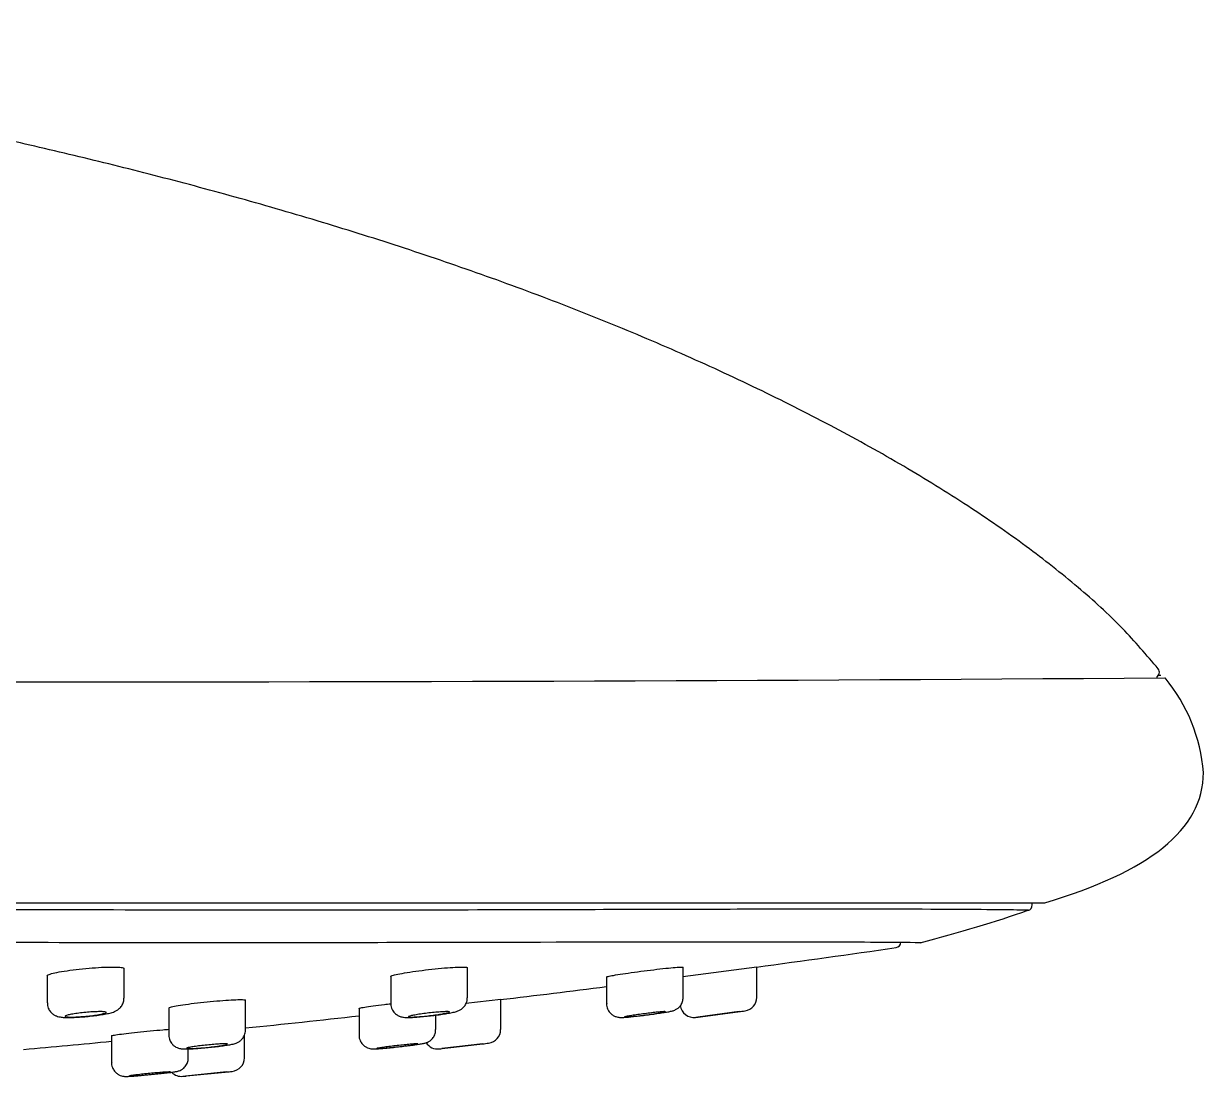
# Model space of a CAD drawing. Header units: millimetres. Extents: x -60 to 7633, y -2614 to 2146.
# Drawn here: x 6911.13 to 6954.18, y -806.09 to -767.69 of the extents above; entities that cross this region are included whole.
import ezdxf

# ---------------------------------------------------------------- set-up
doc = ezdxf.new("R2010")
doc.units = ezdxf.units.MM
doc.layers.get('0').update_dxf_attribs({"color": 250})

msp = doc.modelspace()

# ---------------------------------------------------------------- linework, layer by layer
at = {"linetype": 'Continuous'}
for p, q in [((6947.935, -799.839), (6947.935, -799.763)), ((6911.99, -802.408), (6911.99, -803.405)), ((6914.79, -803.239), (6914.79, -802.15)), ((6924.521, -802.439), (6924.521, -803.424)), ((6927.321, -803.22), (6927.321, -802.124)), ((6932.398, -802.46), (6932.398, -803.436)), ((6937.885, -802.1), (6935.18, -802.459)), ((6935.198, -803.209), (6935.198, -802.105)), ((6937.885, -803.205), (6937.885, -802.1)), ((6919.223, -804.395), (6919.223, -803.309)), ((6928.535, -803.288), (6927.266, -803.436)), ((6928.535, -804.382), (6928.535, -803.288)), ((6916.423, -803.588), (6916.423, -804.575)), ((6923.367, -803.605), (6923.367, -804.585)), ((6932.398, -803.436), (6932.398, -803.436)), ((6935.65, -803.937), (6937.451, -803.698)), ((6937.235, -803.727), (6935.735, -803.926)), ((6926.167, -804.385), (6926.167, -803.855)), ((6914.335, -804.6), (6914.335, -805.586)), ((6919.185, -805.41), (6919.185, -804.586)), ((6926.292, -805.086), (6928.093, -804.877)), ((6927.885, -804.901), (6926.385, -805.076)), ((6917.135, -805.413), (6917.135, -805.088)), ((6914.335, -805.586), (6914.335, -805.586)), ((6916.934, -806.087), (6918.735, -805.906)), ((6918.535, -805.927), (6917.035, -806.077))]:
    msp.add_line(p, q, dxfattribs=at)
for centre, radius, start, end in [((6952.372, -791.35), 0.2, 297.4683, 37.8429), ((6910.287, 5152.818), 5944.521, 269.4925089, 270.4095), ((6951.284, -5734.42), 4942.947, 89.98446, 89.985499), ((6948.108, -795.458), 6.086, 4.2444, 39.8763), ((6947.735, -799.839), 0.2, 281.9092, 0.3623), ((6942.935, -801.194), 0.2, 278.1843, 360), ((6857.635, -208.104), 599.393, 277.692638, 278.18433), ((6857.635, -208.104), 599.393, 276.791518, 277.165261), ((6937.385, -803.203), 0.5, 277.5403, 359.6094), ((6935.585, -803.441), 0.5, 187.6577, 277.5373), ((6857.635, -207.518), 601.5, 277.603708, 277.624824), ((6857.635, -208.104), 599.393, 275.897663, 276.295952), ((6925.192, -801.709), 2.231, 271.5023, 273.2475), ((6857.635, -207.518), 601.5, 277.453491, 277.461409), ((6928.035, -804.38), 0.5, 276.6416, 359.5983), ((6857.635, -208.104), 599.393, 275.120043, 275.428096), ((6923.96, -802.602), 2.481, 273.6559, 275.0562), ((6926.235, -804.59), 0.5, 213.1595, 276.6394), ((6857.635, -207.518), 601.5, 276.555328, 276.564038), ((6857.635, -207.518), 601.5, 276.706055, 276.726703), ((6917.136, -803.722), 1.365, 270.7366, 273.1203), ((6918.685, -805.409), 0.5, 275.7448, 359.5819), ((6916.885, -805.59), 0.5, 224.9644, 275.7431), ((6857.635, -207.518), 601.5, 275.810068, 275.829679), ((6914.82, -801.795), 4.293, 273.3811, 274.3494), ((6857.635, -207.518), 601.5, 275.658927, 275.668293)]:
    msp.add_arc(centre, radius, start, end, dxfattribs=at)
for points, knots in [([(6952.53, -791.227), (6952.106, -790.725), (6951.204, -789.663), (6949.567, -788.191), (6947.679, -786.703), (6945.548, -785.236), (6943.215, -783.798), (6940.709, -782.403), (6938.058, -781.062), (6935.29, -779.782), (6932.431, -778.572), (6929.504, -777.434), (6926.532, -776.374), (6923.537, -775.393), (6920.54, -774.488), (6917.562, -773.657), (6914.623, -772.897), (6911.74, -772.204), (6908.927, -771.574), (6906.198, -771.005), (6903.565, -770.491), (6901.039, -770.031), (6898.629, -769.619), (6896.342, -769.254), (6894.187, -768.93), (6892.168, -768.645), (6890.292, -768.395), (6888.562, -768.178), (6886.983, -767.991), (6885.556, -767.83), (6884.657, -767.734), (6884.233, -767.69)], [0, 0, 0, 0, 0.02681, 0.056787, 0.089601, 0.124886, 0.162269, 0.201387, 0.241893, 0.283459, 0.325779, 0.368568, 0.411563, 0.454513, 0.497167, 0.539282, 0.580636, 0.621031, 0.660288, 0.698248, 0.734771, 0.76973, 0.803018, 0.834538, 0.864207, 0.891955, 0.917718, 0.941446, 0.963092, 0.982621, 1, 1, 1, 1]), ([(6857.635, -799.762), (6863.628, -799.762), (6869.558, -799.762), (6881.295, -799.762), (6886.985, -799.762), (6895.17, -799.762), (6897.845, -799.762), (6903.086, -799.762), (6905.665, -799.762), (6913.089, -799.762), (6917.653, -799.762), (6926.024, -799.762), (6929.854, -799.762), (6936.427, -799.762), (6939.213, -799.762), (6942.629, -799.762), (6943.641, -799.762), (6945.363, -799.762), (6946.08, -799.762), (6947.804, -799.763), (6948.392, -799.763), (6948.392, -799.762)], [0, 0, 0, 0, 0.125, 0.125, 0.25, 0.25, 0.3125, 0.3125, 0.375, 0.375, 0.5, 0.5, 0.625, 0.625, 0.75, 0.75, 0.8125, 0.8125, 0.875, 0.875, 1, 1, 1, 1]), ([(6947.801, -800.028), (6947.8, -800.028), (6947.657, -800.025), (6947.082, -800.017), (6946.646, -800.012), (6944.908, -799.998), (6943.196, -799.991), (6939.825, -799.991), (6938.566, -799.993), (6935.77, -799.999), (6934.237, -800.003), (6929.32, -800.017), (6925.596, -800.028), (6919.339, -800.028), (6917.127, -800.025), (6912.546, -800.017), (6910.178, -800.012), (6902.849, -799.999), (6897.666, -799.991), (6886.682, -799.991), (6881.024, -799.999), (6872.384, -800.012), (6869.475, -800.017), (6863.593, -800.025), (6860.613, -800.028), (6857.635, -800.028)], [0.7500279, 0.7500279, 0.7500279, 0.7500279, 0.765625, 0.765625, 0.78125, 0.78125, 0.8125, 0.8125, 0.828125, 0.828125, 0.84375, 0.84375, 0.875, 0.875, 0.890625, 0.890625, 0.90625, 0.90625, 0.9375, 0.9375, 0.96875, 0.96875, 0.984375, 0.984375, 1, 1, 1, 1]), ([(6857.635, -801.205), (6860.484, -801.205), (6863.321, -801.203), (6868.971, -801.197), (6871.795, -801.193), (6880.146, -801.183), (6885.524, -801.178), (6893.317, -801.178), (6895.868, -801.18), (6900.875, -801.184), (6903.317, -801.187), (6910.345, -801.197), (6914.684, -801.205), (6920.672, -801.205), (6922.59, -801.203), (6926.179, -801.197), (6927.854, -801.193), (6932.53, -801.183), (6935.183, -801.178), (6939.529, -801.178), (6941.155, -801.184), (6942.791, -801.193), (6943.202, -801.197), (6943.748, -801.203), (6943.885, -801.205), (6943.886, -801.205)], [0, 0, 0, 0, 0.015625, 0.015625, 0.03125, 0.03125, 0.0625, 0.0625, 0.078125, 0.078125, 0.09375, 0.09375, 0.125, 0.125, 0.140625, 0.140625, 0.15625, 0.15625, 0.1875, 0.1875, 0.21875, 0.21875, 0.234375, 0.234375, 0.2497559, 0.2497559, 0.2497559, 0.2497559]), ([(6911.99, -802.417), (6911.99, -802.407), (6912.001, -802.397), (6912.023, -802.385), (6912.057, -802.368), (6912.118, -802.348), (6912.201, -802.328), (6912.284, -802.308), (6912.391, -802.286), (6912.514, -802.265), (6912.637, -802.245), (6912.779, -802.224), (6912.929, -802.205), (6913.078, -802.186), (6913.239, -802.168), (6913.397, -802.154), (6913.554, -802.139), (6913.714, -802.127), (6913.863, -802.118), (6914.01, -802.109), (6914.15, -802.103), (6914.272, -802.101), (6914.393, -802.099), (6914.499, -802.1), (6914.581, -802.105), (6914.662, -802.109), (6914.722, -802.118), (6914.756, -802.129), (6914.779, -802.136), (6914.79, -802.145), (6914.79, -802.154)], [0.1245943, 0.1245943, 0.1245943, 0.1245943, 0.1595404, 0.1595404, 0.1595404, 0.2132973, 0.2132973, 0.2132973, 0.2674799, 0.2674799, 0.2674799, 0.3218828, 0.3218828, 0.3218828, 0.3761984, 0.3761984, 0.3761984, 0.430155, 0.430155, 0.430155, 0.4836425, 0.4836425, 0.4836425, 0.5367608, 0.5367608, 0.5367608, 0.5897689, 0.5897689, 0.5897689, 0.6248649, 0.6248649, 0.6248649, 0.6248649]), ([(6924.521, -802.447), (6924.521, -802.44), (6924.531, -802.432), (6924.551, -802.424), (6924.583, -802.41), (6924.642, -802.393), (6924.722, -802.375), (6924.803, -802.357), (6924.908, -802.337), (6925.029, -802.317), (6925.15, -802.296), (6925.291, -802.274), (6925.439, -802.254), (6925.587, -802.233), (6925.747, -802.213), (6925.906, -802.194), (6926.064, -802.176), (6926.224, -802.159), (6926.374, -802.146), (6926.523, -802.132), (6926.665, -802.121), (6926.789, -802.113), (6926.911, -802.105), (6927.019, -802.101), (6927.103, -802.1), (6927.186, -802.099), (6927.248, -802.102), (6927.284, -802.108), (6927.308, -802.112), (6927.321, -802.118), (6927.321, -802.125)], [0.1260371, 0.1260371, 0.1260371, 0.1260371, 0.1591305, 0.1591305, 0.1591305, 0.2125178, 0.2125178, 0.2125178, 0.2663615, 0.2663615, 0.2663615, 0.3206056, 0.3206056, 0.3206056, 0.3750169, 0.3750169, 0.3750169, 0.4292835, 0.4292835, 0.4292835, 0.4831557, 0.4831557, 0.4831557, 0.5365617, 0.5365617, 0.5365617, 0.5896374, 0.5896374, 0.5896374, 0.6263065, 0.6263065, 0.6263065, 0.6263065]), ([(6932.398, -802.465), (6932.398, -802.462), (6932.407, -802.457), (6932.426, -802.452), (6932.457, -802.443), (6932.515, -802.43), (6932.594, -802.415), (6932.673, -802.401), (6932.777, -802.383), (6932.896, -802.364), (6933.016, -802.346), (6933.155, -802.325), (6933.301, -802.304), (6933.449, -802.283), (6933.608, -802.262), (6933.766, -802.242), (6933.924, -802.221), (6934.085, -802.201), (6934.235, -802.184), (6934.385, -802.166), (6934.529, -802.151), (6934.654, -802.138), (6934.778, -802.125), (6934.888, -802.115), (6934.974, -802.109), (6935.058, -802.102), (6935.122, -802.099), (6935.159, -802.1), (6935.185, -802.1), (6935.198, -802.102), (6935.198, -802.106)], [0.1273492, 0.1273492, 0.1273492, 0.1273492, 0.1592899, 0.1592899, 0.1592899, 0.2124034, 0.2124034, 0.2124034, 0.2658751, 0.2658751, 0.2658751, 0.3198084, 0.3198084, 0.3198084, 0.3741082, 0.3741082, 0.3741082, 0.4285161, 0.4285161, 0.4285161, 0.4827212, 0.4827212, 0.4827212, 0.5365014, 0.5365014, 0.5365014, 0.5898265, 0.5898265, 0.5898265, 0.6276181, 0.6276181, 0.6276181, 0.6276181]), ([(6912.748, -803.941), (6912.787, -803.941), (6912.886, -803.94), (6913.093, -803.931), (6913.353, -803.913), (6913.616, -803.887), (6913.866, -803.855), (6914.092, -803.82), (6914.283, -803.78), (6914.413, -803.744), (6914.541, -803.683), (6914.648, -803.6), (6914.735, -803.483), (6914.787, -803.352), (6914.784, -803.272), (6914.782, -803.239)], [0, 0, 0, 0, 0.050071, 0.15134, 0.247981, 0.343631, 0.440078, 0.537369, 0.638777, 0.743056, 0.79926, 0.850067, 0.904858, 0.966714, 1, 1, 1, 1]), ([(6916.424, -803.593), (6916.424, -803.587), (6916.435, -803.58), (6916.456, -803.572), (6916.49, -803.56), (6916.55, -803.545), (6916.632, -803.529), (6916.714, -803.513), (6916.82, -803.495), (6916.942, -803.477), (6917.064, -803.459), (6917.205, -803.44), (6917.353, -803.422), (6917.502, -803.404), (6917.662, -803.386), (6917.82, -803.37), (6917.978, -803.354), (6918.138, -803.34), (6918.287, -803.328), (6918.435, -803.316), (6918.576, -803.306), (6918.699, -803.299), (6918.821, -803.293), (6918.928, -803.289), (6919.011, -803.288), (6919.094, -803.288), (6919.155, -803.29), (6919.189, -803.296), (6919.212, -803.299), (6919.223, -803.304), (6919.223, -803.31)], [0.1250707, 0.1250707, 0.1250707, 0.1250707, 0.1595768, 0.1595768, 0.1595768, 0.2130429, 0.2130429, 0.2130429, 0.2668645, 0.2668645, 0.2668645, 0.3209932, 0.3209932, 0.3209932, 0.3752452, 0.3752452, 0.3752452, 0.4293792, 0.4293792, 0.4293792, 0.4832049, 0.4832049, 0.4832049, 0.5366703, 0.5366703, 0.5366703, 0.5898833, 0.5898833, 0.5898833, 0.6253438, 0.6253438, 0.6253438, 0.6253438]), ([(6925.318, -803.936), (6925.355, -803.934), (6925.452, -803.929), (6925.655, -803.912), (6925.909, -803.887), (6926.168, -803.856), (6926.413, -803.822), (6926.632, -803.787), (6926.819, -803.749), (6926.931, -803.722), (6927.053, -803.67), (6927.151, -803.603), (6927.242, -803.502), (6927.309, -803.368), (6927.314, -803.274), (6927.316, -803.222)], [0, 0, 0, 0, 0.049572, 0.1485, 0.244506, 0.340106, 0.436348, 0.533174, 0.633076, 0.745863, 0.791397, 0.837345, 0.88835, 0.946804, 1, 1, 1, 1]), ([(6933.23, -803.921), (6933.266, -803.917), (6933.36, -803.908), (6933.557, -803.886), (6933.806, -803.856), (6934.06, -803.823), (6934.3, -803.789), (6934.51, -803.757), (6934.681, -803.728), (6934.771, -803.71), (6934.851, -803.687), (6934.928, -803.655), (6935.021, -803.596), (6935.112, -803.499), (6935.183, -803.363), (6935.192, -803.267), (6935.195, -803.211)], [0, 0, 0, 0, 0.048644, 0.144393, 0.238827, 0.333317, 0.428197, 0.523205, 0.619788, 0.722756, 0.760735, 0.791784, 0.834817, 0.885598, 0.942614, 1, 1, 1, 1]), ([(6911.997, -803.405), (6911.995, -803.426), (6911.987, -803.502), (6912.035, -803.634), (6912.123, -803.759), (6912.225, -803.841), (6912.325, -803.889), (6912.418, -803.917), (6912.52, -803.933), (6912.628, -803.94), (6912.712, -803.941), (6912.748, -803.941)], [0, 0, 0, 0, 0.046464, 0.191951, 0.30981, 0.412855, 0.505974, 0.596862, 0.711437, 0.892384, 1, 1, 1, 1]), ([(6912.86, -803.926), (6912.801, -803.926), (6912.751, -803.924), (6912.715, -803.92), (6912.679, -803.917), (6912.655, -803.911), (6912.645, -803.904), (6912.635, -803.897), (6912.64, -803.889), (6912.658, -803.88), (6912.676, -803.87), (6912.709, -803.86), (6912.753, -803.849), (6912.797, -803.838), (6912.855, -803.827), (6912.921, -803.816), (6912.987, -803.805), (6913.063, -803.794), (6913.143, -803.783), (6913.223, -803.773), (6913.309, -803.764), (6913.394, -803.756), (6913.478, -803.748), (6913.564, -803.742), (6913.643, -803.737), (6913.722, -803.732), (6913.797, -803.729), (6913.863, -803.728), (6913.927, -803.727), (6913.984, -803.727), (6914.028, -803.73), (6914.072, -803.733), (6914.104, -803.737), (6914.122, -803.743), (6914.14, -803.749), (6914.145, -803.756), (6914.135, -803.765), (6914.126, -803.774), (6914.102, -803.784), (6914.065, -803.794), (6914.029, -803.804), (6913.978, -803.816), (6913.919, -803.827), (6913.859, -803.838), (6913.787, -803.849), (6913.711, -803.86), (6913.634, -803.87), (6913.55, -803.881), (6913.466, -803.889), (6913.382, -803.898), (6913.295, -803.905), (6913.213, -803.911), (6913.131, -803.917), (6913.052, -803.921), (6912.981, -803.924), (6912.938, -803.925), (6912.897, -803.926), (6912.86, -803.926)], [0, 0, 0, 0, 0.053125, 0.053125, 0.053125, 0.106237, 0.106237, 0.106237, 0.159551, 0.159551, 0.159551, 0.213308, 0.213308, 0.213308, 0.267487, 0.267487, 0.267487, 0.321885, 0.321885, 0.321885, 0.376196, 0.376196, 0.376196, 0.430151, 0.430151, 0.430151, 0.48364, 0.48364, 0.48364, 0.536763, 0.536763, 0.536763, 0.589776, 0.589776, 0.589776, 0.64298, 0.64298, 0.64298, 0.696591, 0.696591, 0.696591, 0.750653, 0.750653, 0.750653, 0.805013, 0.805013, 0.805013, 0.859384, 0.859384, 0.859384, 0.91347, 0.91347, 0.91347, 0.967103, 0.967103, 0.967103, 1, 1, 1, 1]), ([(6923.367, -803.61), (6923.367, -803.606), (6923.377, -803.602), (6923.399, -803.597), (6923.432, -803.589), (6923.492, -803.577), (6923.573, -803.564), (6923.655, -803.551), (6923.76, -803.535), (6923.881, -803.519), (6924.003, -803.502), (6924.143, -803.484), (6924.29, -803.466), (6924.365, -803.456), (6924.442, -803.447), (6924.52, -803.438)], [0.1254271, 0.1254271, 0.1254271, 0.1254271, 0.1596819, 0.1596819, 0.1596819, 0.2129357, 0.2129357, 0.2129357, 0.2664743, 0.2664743, 0.2664743, 0.3203713, 0.3203713, 0.3203713, 0.3475221, 0.3475221, 0.3475221, 0.3475221]), ([(6924.526, -803.423), (6924.524, -803.438), (6924.516, -803.51), (6924.56, -803.64), (6924.647, -803.769), (6924.748, -803.852), (6924.846, -803.901), (6924.932, -803.925), (6925.008, -803.936), (6925.103, -803.942), (6925.187, -803.941), (6925.25, -803.939)], [0, 0, 0, 0, 0.033628, 0.186553, 0.307791, 0.411397, 0.503267, 0.58451, 0.662294, 0.781681, 1, 1, 1, 1]), ([(6925.393, -803.922), (6925.334, -803.925), (6925.284, -803.926), (6925.247, -803.925), (6925.211, -803.925), (6925.186, -803.922), (6925.176, -803.918), (6925.166, -803.913), (6925.17, -803.907), (6925.188, -803.9), (6925.205, -803.893), (6925.237, -803.884), (6925.281, -803.874), (6925.324, -803.864), (6925.381, -803.853), (6925.446, -803.843), (6925.511, -803.832), (6925.587, -803.82), (6925.666, -803.809), (6925.746, -803.798), (6925.832, -803.787), (6925.917, -803.777), (6926.001, -803.768), (6926.087, -803.759), (6926.167, -803.751), (6926.247, -803.744), (6926.323, -803.738), (6926.389, -803.734), (6926.454, -803.73), (6926.512, -803.728), (6926.556, -803.727), (6926.6, -803.727), (6926.633, -803.729), (6926.652, -803.732), (6926.67, -803.735), (6926.675, -803.74), (6926.666, -803.747), (6926.657, -803.753), (6926.634, -803.761), (6926.598, -803.77), (6926.562, -803.779), (6926.513, -803.79), (6926.454, -803.8), (6926.395, -803.811), (6926.324, -803.823), (6926.249, -803.834), (6926.172, -803.845), (6926.089, -803.856), (6926.005, -803.866), (6925.92, -803.876), (6925.833, -803.886), (6925.751, -803.894), (6925.668, -803.902), (6925.588, -803.909), (6925.517, -803.915), (6925.472, -803.918), (6925.431, -803.92), (6925.393, -803.922)], [0, 0, 0, 0, 0.053036, 0.053036, 0.053036, 0.10607, 0.10607, 0.10607, 0.159147, 0.159147, 0.159147, 0.212542, 0.212542, 0.212542, 0.266392, 0.266392, 0.266392, 0.320637, 0.320637, 0.320637, 0.375044, 0.375044, 0.375044, 0.429302, 0.429302, 0.429302, 0.483166, 0.483166, 0.483166, 0.536567, 0.536567, 0.536567, 0.589644, 0.589644, 0.589644, 0.642673, 0.642673, 0.642673, 0.695946, 0.695946, 0.695946, 0.749651, 0.749651, 0.749651, 0.803791, 0.803791, 0.803791, 0.858179, 0.858179, 0.858179, 0.912515, 0.912515, 0.912515, 0.966519, 0.966519, 0.966519, 1, 1, 1, 1]), ([(6932.405, -803.436), (6932.403, -803.457), (6932.395, -803.533), (6932.444, -803.665), (6932.532, -803.788), (6932.632, -803.866), (6932.727, -803.911), (6932.809, -803.932), (6932.869, -803.939), (6932.919, -803.941), (6932.985, -803.94), (6933.082, -803.934), (6933.18, -803.926), (6933.23, -803.921)], [0, 0, 0, 0, 0.041237, 0.172696, 0.276541, 0.364345, 0.439843, 0.50299, 0.552367, 0.601472, 0.684235, 0.865054, 1, 1, 1, 1]), ([(6933.272, -803.912), (6933.213, -803.918), (6933.162, -803.922), (6933.126, -803.924), (6933.089, -803.926), (6933.064, -803.926), (6933.054, -803.925), (6933.043, -803.923), (6933.047, -803.92), (6933.065, -803.915), (6933.082, -803.91), (6933.114, -803.903), (6933.157, -803.895), (6933.2, -803.887), (6933.256, -803.878), (6933.32, -803.868), (6933.385, -803.858), (6933.46, -803.847), (6933.539, -803.836), (6933.618, -803.824), (6933.704, -803.813), (6933.788, -803.802), (6933.873, -803.791), (6933.959, -803.781), (6934.039, -803.771), (6934.119, -803.762), (6934.196, -803.754), (6934.262, -803.747), (6934.328, -803.74), (6934.387, -803.735), (6934.432, -803.732), (6934.476, -803.729), (6934.51, -803.727), (6934.529, -803.727), (6934.547, -803.728), (6934.553, -803.73), (6934.544, -803.734), (6934.535, -803.738), (6934.512, -803.744), (6934.476, -803.751), (6934.441, -803.758), (6934.392, -803.767), (6934.333, -803.776), (6934.275, -803.786), (6934.205, -803.796), (6934.13, -803.807), (6934.054, -803.818), (6933.971, -803.83), (6933.887, -803.841), (6933.803, -803.852), (6933.716, -803.863), (6933.633, -803.873), (6933.551, -803.883), (6933.47, -803.892), (6933.398, -803.899), (6933.353, -803.904), (6933.31, -803.908), (6933.272, -803.912)], [0, 0, 0, 0, 0.053131, 0.053131, 0.053131, 0.106273, 0.106273, 0.106273, 0.159287, 0.159287, 0.159287, 0.212412, 0.212412, 0.212412, 0.265898, 0.265898, 0.265898, 0.319843, 0.319843, 0.319843, 0.374145, 0.374145, 0.374145, 0.428547, 0.428547, 0.428547, 0.482738, 0.482738, 0.482738, 0.536504, 0.536504, 0.536504, 0.589821, 0.589821, 0.589821, 0.642863, 0.642863, 0.642863, 0.695921, 0.695921, 0.695921, 0.749274, 0.749274, 0.749274, 0.803077, 0.803077, 0.803077, 0.857291, 0.857291, 0.857291, 0.911695, 0.911695, 0.911695, 0.965981, 0.965981, 0.965981, 1, 1, 1, 1]), ([(6914.335, -804.605), (6914.335, -804.602), (6914.348, -804.598), (6914.372, -804.593), (6914.408, -804.586), (6914.47, -804.576), (6914.554, -804.564), (6914.638, -804.553), (6914.746, -804.539), (6914.868, -804.525), (6914.991, -804.51), (6915.133, -804.494), (6915.281, -804.479), (6915.43, -804.463), (6915.59, -804.446), (6915.747, -804.431), (6915.905, -804.416), (6916.064, -804.401), (6916.212, -804.388), (6916.289, -804.381), (6916.363, -804.375), (6916.433, -804.369)], [0.1232081, 0.1232081, 0.1232081, 0.1232081, 0.1600292, 0.1600292, 0.1600292, 0.2134034, 0.2134034, 0.2134034, 0.2669961, 0.2669961, 0.2669961, 0.320857, 0.320857, 0.320857, 0.3749194, 0.3749194, 0.3749194, 0.4290272, 0.4290272, 0.4290272, 0.4567712, 0.4567712, 0.4567712, 0.4567712]), ([(6916.431, -804.575), (6916.43, -804.616), (6916.429, -804.705), (6916.49, -804.841), (6916.582, -804.95), (6916.682, -805.02), (6916.775, -805.059), (6916.852, -805.077), (6916.922, -805.086), (6917.011, -805.091), (6917.094, -805.089), (6917.154, -805.087)], [0, 0, 0, 0, 0.090018, 0.227265, 0.339287, 0.436326, 0.522127, 0.594999, 0.670485, 0.795572, 1, 1, 1, 1]), ([(6917.21, -805.086), (6917.247, -805.084), (6917.342, -805.079), (6917.542, -805.065), (6917.796, -805.043), (6918.054, -805.016), (6918.299, -804.987), (6918.517, -804.956), (6918.702, -804.924), (6918.811, -804.9), (6918.925, -804.859), (6919.026, -804.801), (6919.122, -804.708), (6919.195, -804.579), (6919.231, -804.461), (6919.221, -804.401), (6919.22, -804.393)], [0, 0, 0, 0, 0.048979, 0.146527, 0.241362, 0.335772, 0.43075, 0.526127, 0.624077, 0.732356, 0.778406, 0.825258, 0.873289, 0.928863, 0.991969, 1, 1, 1, 1]), ([(6923.369, -804.584), (6923.368, -804.591), (6923.358, -804.657), (6923.399, -804.784), (6923.482, -804.916), (6923.58, -805.002), (6923.675, -805.052), (6923.759, -805.077), (6923.821, -805.087), (6923.867, -805.09), (6923.919, -805.09), (6923.99, -805.087), (6924.069, -805.082), (6924.118, -805.078)], [0, 0, 0, 0, 0.014306, 0.163036, 0.278831, 0.375833, 0.459038, 0.529038, 0.582747, 0.62942, 0.696103, 0.838824, 1, 1, 1, 1]), ([(6924.179, -805.073), (6924.214, -805.07), (6924.306, -805.062), (6924.501, -805.044), (6924.749, -805.017), (6925.003, -804.988), (6925.243, -804.959), (6925.455, -804.931), (6925.627, -804.905), (6925.721, -804.888), (6925.791, -804.871), (6925.859, -804.848), (6925.941, -804.807), (6926.037, -804.729), (6926.121, -804.61), (6926.167, -804.481), (6926.161, -804.408), (6926.159, -804.385)], [0, 0, 0, 0, 0.047963, 0.1423, 0.235347, 0.32838, 0.421774, 0.515181, 0.609873, 0.709437, 0.750726, 0.778343, 0.814576, 0.856992, 0.915303, 0.975832, 1, 1, 1, 1]), ([(6917.295, -805.073), (6917.236, -805.075), (6917.186, -805.076), (6917.149, -805.075), (6917.113, -805.075), (6917.089, -805.072), (6917.079, -805.069), (6917.069, -805.065), (6917.073, -805.059), (6917.091, -805.053), (6917.109, -805.046), (6917.141, -805.038), (6917.185, -805.03), (6917.229, -805.021), (6917.286, -805.012), (6917.351, -805.002), (6917.416, -804.993), (6917.492, -804.982), (6917.571, -804.973), (6917.651, -804.963), (6917.737, -804.954), (6917.821, -804.945), (6917.906, -804.937), (6917.991, -804.929), (6918.071, -804.922), (6918.151, -804.916), (6918.227, -804.911), (6918.292, -804.907), (6918.358, -804.904), (6918.415, -804.902), (6918.459, -804.901), (6918.504, -804.901), (6918.536, -804.902), (6918.555, -804.905), (6918.573, -804.908), (6918.578, -804.912), (6918.569, -804.918), (6918.559, -804.924), (6918.536, -804.931), (6918.5, -804.939), (6918.464, -804.947), (6918.414, -804.956), (6918.355, -804.966), (6918.295, -804.975), (6918.225, -804.985), (6918.149, -804.995), (6918.073, -805.005), (6917.989, -805.015), (6917.905, -805.024), (6917.821, -805.033), (6917.734, -805.041), (6917.652, -805.048), (6917.57, -805.055), (6917.49, -805.061), (6917.419, -805.066), (6917.374, -805.069), (6917.333, -805.071), (6917.295, -805.073)], [0, 0, 0, 0, 0.053185, 0.053185, 0.053185, 0.106369, 0.106369, 0.106369, 0.159587, 0.159587, 0.159587, 0.213054, 0.213054, 0.213054, 0.266875, 0.266875, 0.266875, 0.321, 0.321, 0.321, 0.375248, 0.375248, 0.375248, 0.42938, 0.42938, 0.42938, 0.483205, 0.483205, 0.483205, 0.536672, 0.536672, 0.536672, 0.589889, 0.589889, 0.589889, 0.64307, 0.64307, 0.64307, 0.696441, 0.696441, 0.696441, 0.750149, 0.750149, 0.750149, 0.804194, 0.804194, 0.804194, 0.858429, 0.858429, 0.858429, 0.912621, 0.912621, 0.912621, 0.966554, 0.966554, 0.966554, 1, 1, 1, 1]), ([(6924.24, -805.064), (6924.18, -805.069), (6924.13, -805.072), (6924.093, -805.074), (6924.056, -805.076), (6924.032, -805.076), (6924.022, -805.075), (6924.012, -805.073), (6924.016, -805.07), (6924.034, -805.066), (6924.051, -805.062), (6924.083, -805.056), (6924.127, -805.049), (6924.171, -805.041), (6924.227, -805.033), (6924.292, -805.024), (6924.357, -805.015), (6924.432, -805.006), (6924.511, -804.996), (6924.59, -804.986), (6924.675, -804.976), (6924.76, -804.967), (6924.844, -804.957), (6924.93, -804.948), (6925.01, -804.94), (6925.09, -804.932), (6925.166, -804.924), (6925.233, -804.918), (6925.299, -804.913), (6925.356, -804.908), (6925.401, -804.905), (6925.446, -804.902), (6925.479, -804.901), (6925.498, -804.901), (6925.516, -804.902), (6925.521, -804.904), (6925.512, -804.907), (6925.503, -804.911), (6925.479, -804.916), (6925.444, -804.922), (6925.408, -804.928), (6925.358, -804.936), (6925.3, -804.944), (6925.241, -804.953), (6925.17, -804.962), (6925.095, -804.972), (6925.019, -804.981), (6924.936, -804.992), (6924.852, -805.001), (6924.768, -805.011), (6924.682, -805.021), (6924.599, -805.029), (6924.517, -805.038), (6924.437, -805.046), (6924.365, -805.053), (6924.32, -805.057), (6924.278, -805.061), (6924.24, -805.064)], [0, 0, 0, 0, 0.053258, 0.053258, 0.053258, 0.106525, 0.106525, 0.106525, 0.159693, 0.159693, 0.159693, 0.212949, 0.212949, 0.212949, 0.266488, 0.266488, 0.266488, 0.320383, 0.320383, 0.320383, 0.374553, 0.374553, 0.374553, 0.428797, 0.428797, 0.428797, 0.482875, 0.482875, 0.482875, 0.536624, 0.536624, 0.536624, 0.590024, 0.590024, 0.590024, 0.643214, 0.643214, 0.643214, 0.696417, 0.696417, 0.696417, 0.749853, 0.749853, 0.749853, 0.803638, 0.803638, 0.803638, 0.85774, 0.85774, 0.85774, 0.911987, 0.911987, 0.911987, 0.96614, 0.96614, 0.96614, 1, 1, 1, 1]), ([(6915.146, -806.076), (6915.181, -806.073), (6915.273, -806.066), (6915.468, -806.05), (6915.715, -806.027), (6915.969, -806.002), (6916.208, -805.977), (6916.418, -805.953), (6916.587, -805.931), (6916.679, -805.916), (6916.744, -805.903), (6916.806, -805.884), (6916.885, -805.85), (6916.984, -805.779), (6917.076, -805.665), (6917.131, -805.528), (6917.129, -805.448), (6917.127, -805.413)], [0, 0, 0, 0, 0.047771, 0.141424, 0.23403, 0.326623, 0.41955, 0.512431, 0.606457, 0.70484, 0.745669, 0.770805, 0.803707, 0.845463, 0.905892, 0.965099, 1, 1, 1, 1]), ([(6914.341, -805.585), (6914.339, -805.6), (6914.33, -805.671), (6914.374, -805.798), (6914.457, -805.924), (6914.554, -806.006), (6914.648, -806.054), (6914.729, -806.078), (6914.788, -806.087), (6914.83, -806.089), (6914.877, -806.09), (6914.944, -806.088), (6915.021, -806.084), (6915.073, -806.081)], [0, 0, 0, 0, 0.03088, 0.174596, 0.28781, 0.383247, 0.464864, 0.532787, 0.583542, 0.627149, 0.687282, 0.82045, 1, 1, 1, 1]), ([(6915.207, -806.067), (6915.148, -806.071), (6915.098, -806.074), (6915.061, -806.076), (6915.024, -806.078), (6915, -806.078), (6914.99, -806.077), (6914.981, -806.075), (6914.985, -806.073), (6915.003, -806.069), (6915.021, -806.065), (6915.053, -806.06), (6915.097, -806.054), (6915.141, -806.048), (6915.198, -806.04), (6915.263, -806.033), (6915.328, -806.025), (6915.403, -806.017), (6915.482, -806.008), (6915.562, -806), (6915.647, -805.991), (6915.731, -805.983), (6915.816, -805.975), (6915.901, -805.967), (6915.981, -805.96), (6916.061, -805.953), (6916.137, -805.946), (6916.203, -805.941), (6916.268, -805.936), (6916.326, -805.932), (6916.371, -805.93), (6916.415, -805.928), (6916.448, -805.926), (6916.467, -805.927), (6916.485, -805.927), (6916.49, -805.929), (6916.48, -805.932), (6916.471, -805.935), (6916.447, -805.939), (6916.411, -805.945), (6916.375, -805.95), (6916.325, -805.957), (6916.266, -805.964), (6916.207, -805.972), (6916.136, -805.98), (6916.061, -805.988), (6915.985, -805.996), (6915.902, -806.005), (6915.818, -806.013), (6915.734, -806.022), (6915.648, -806.03), (6915.565, -806.038), (6915.483, -806.045), (6915.403, -806.052), (6915.332, -806.058), (6915.287, -806.061), (6915.245, -806.064), (6915.207, -806.067)], [0, 0, 0, 0, 0.05337, 0.05337, 0.05337, 0.106746, 0.106746, 0.106746, 0.160048, 0.160048, 0.160048, 0.213419, 0.213419, 0.213419, 0.267002, 0.267002, 0.267002, 0.320851, 0.320851, 0.320851, 0.374905, 0.374905, 0.374905, 0.429012, 0.429012, 0.429012, 0.482994, 0.482994, 0.482994, 0.536729, 0.536729, 0.536729, 0.590204, 0.590204, 0.590204, 0.643522, 0.643522, 0.643522, 0.696853, 0.696853, 0.696853, 0.750358, 0.750358, 0.750358, 0.804126, 0.804126, 0.804126, 0.85813, 0.85813, 0.85813, 0.912239, 0.912239, 0.912239, 0.966277, 0.966277, 0.966277, 1, 1, 1, 1])]:
    msp.add_open_spline(points, degree=3, knots=knots, dxfattribs=at)
for points in [[(6948.392, -799.762), (6952.163, -798.629), (6954.179, -797.113), (6954.178, -795.007)], [(6943.839, -801.217), (6945.283, -800.842), (6946.595, -800.447), (6947.777, -800.032)]]:
    msp.add_open_spline(points, degree=3, dxfattribs=at)

doc.saveas('drawing.dxf')
